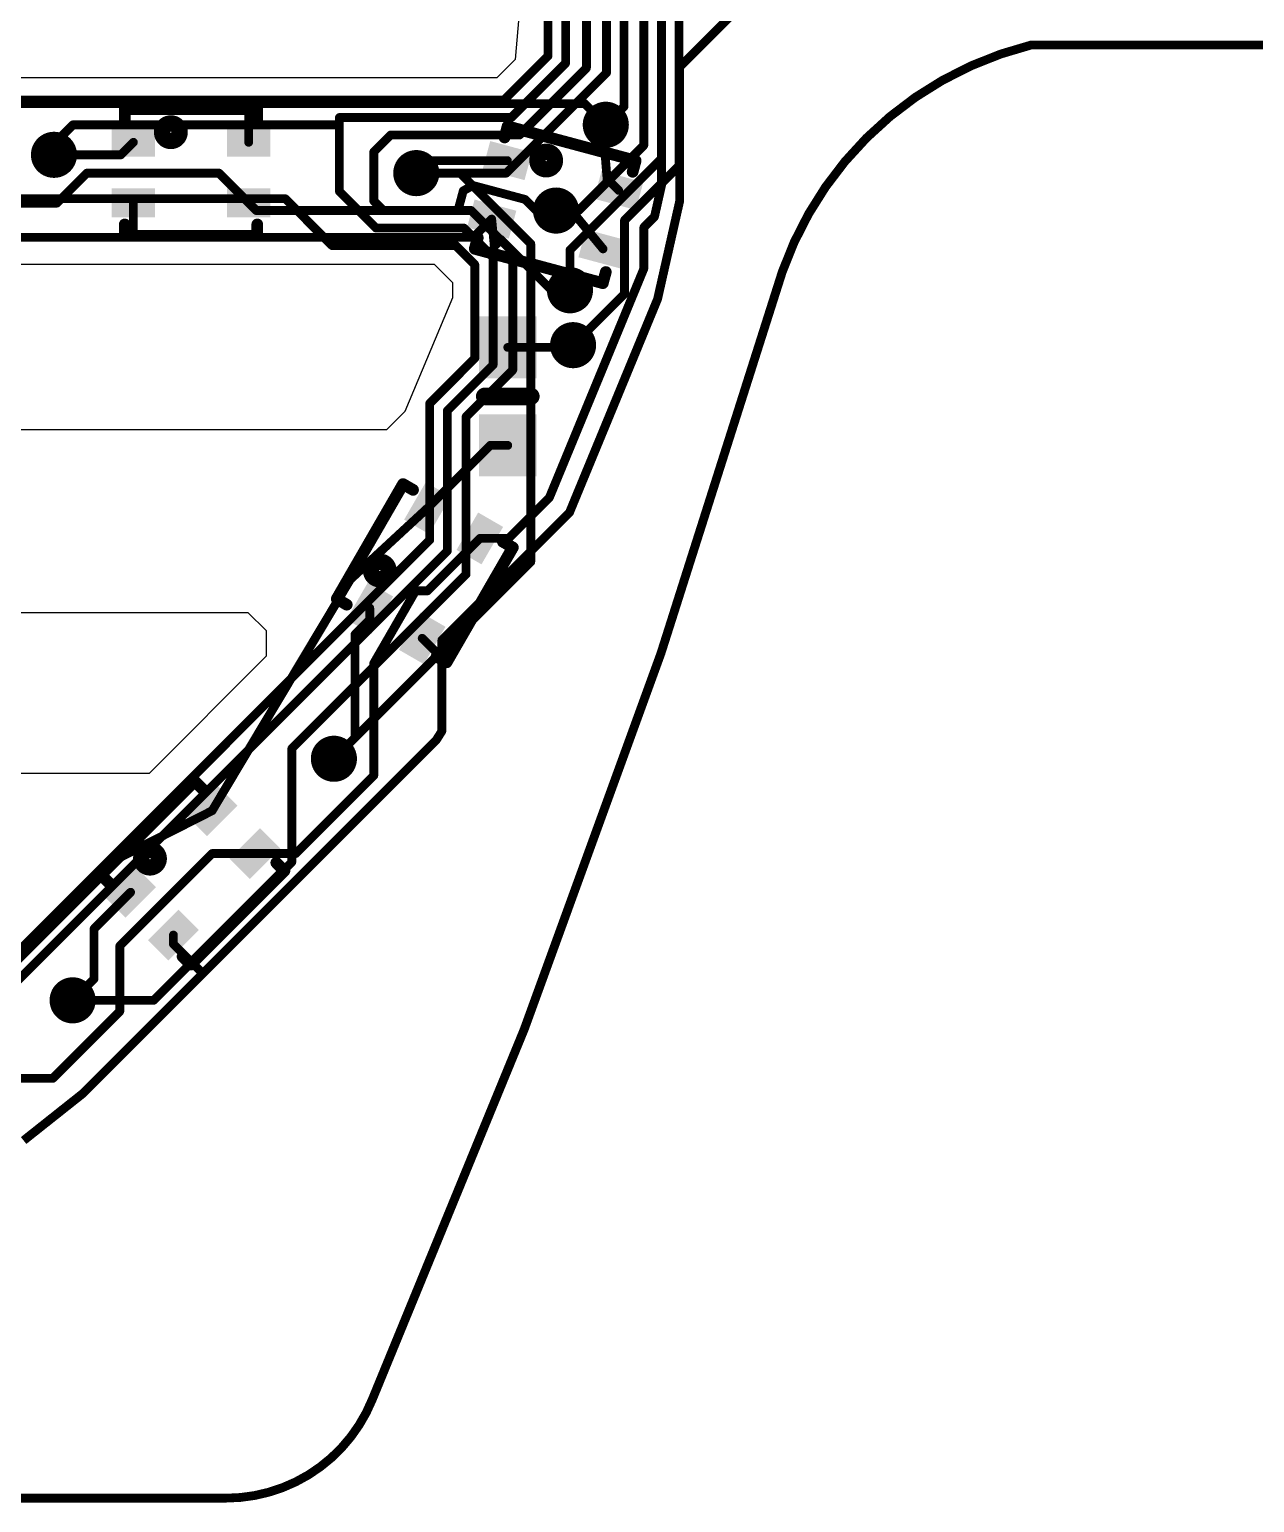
# Model space of a CAD drawing. Extents: x -74 to 74, y -25 to 38.
# Drawn here: x -21.13 to 0.13, y -25.48 to 0.08 of the extents above; entities that cross this region are included whole.
import ezdxf

# ---------------------------------------------------------------- set-up
doc = ezdxf.new("R2010")
doc.units = 0
for name, color, linetype in [('1', 12, 'CONTINUOUS'), ('16', 132, 'CONTINUOUS'), ('18', 110, 'CONTINUOUS'), ('20', 3, 'CONTINUOUS'), ('21', 40, 'CONTINUOUS'), ('23', 40, 'CONTINUOUS')]:
    doc.layers.add(name, color=color, linetype=linetype)

# ---------------------------------------------------------------- blocks, each defined once
blk = doc.blocks.new('RECT')
blk.add_solid([(-0.5, -0.5), (0.5, -0.5), (-0.5, 0.5), (0.5, 0.5)])
blk = doc.blocks.new('ROUNDV')
at = {"const_width": 0.5}
blk.add_lwpolyline([(0, -0.25, 1), (0, 0.25, 1), (0, -0.25)], format="xyb", dxfattribs=at)

msp = doc.modelspace()

# ---------------------------------------------------------------- linework, layer by layer
at = {"layer": '1', "const_width": 0.1524}
for points in [[(-9.8441, -0.5731), (-8.4455, 0.8255)], [(-10.16, -2.6317), (-10.16, 0.4835)], [(-9.8441, -2.8982), (-9.8441, -0.5731)], [(-24.3205, -1.2065), (-17.399, -1.2065)], [(-17.399, -1.2065), (-11.4935, -1.2065)], [(-17.323, -1.2825), (-17.399, -1.2065)], [(-17.323, -1.878), (-17.323, -1.2825)], [(-11.4935, -1.2065), (-11.1259, -1.5741)], [(-11.1038, -2.5115), (-11.1853, -1.5147)], [(-11.1259, -1.5741), (-11.1853, -1.5147)], [(-20.701, -2.0955), (-19.5405, -2.0955)], [(-19.323, -1.878), (-19.5405, -2.0955)], [(-14.4145, -2.413), (-14.1971, -2.1956)], [(-12.8338, -2.1956), (-14.1971, -2.1956)], [(-20.6502, -2.9337), (-20.1295, -2.413)], [(-20.1295, -2.413), (-17.838, -2.413)], [(-17.838, -2.413), (-17.323, -2.928)], [(-13.5994, -2.7207), (-13.4354, -2.626)], [(-13.4354, -2.626), (-12.5281, -2.8691)], [(-11.1038, -2.5115), (-10.902, -2.7133)], [(-10.2812, -3.1692), (-10.16, -2.6317)], [(-13.6909, -3.0622), (-13.5994, -2.7207)], [(-12.5281, -2.8691), (-12.3349, -3.0622)], [(-24.5718, -2.9337), (-20.6502, -2.9337)], [(-19.323, -2.928), (-19.323, -3.527)], [(-17.323, -2.928), (-17.1888, -3.0622)], [(-17.1888, -3.0622), (-13.6909, -3.0622)], [(-12.3349, -3.0622), (-11.9895, -3.0622)], [(-11.9895, -3.0622), (-11.6715, -3.1239)], [(-11.1738, -3.7275), (-11.6715, -3.1239)], [(-10.2275, -4.5976), (-9.8441, -2.8982)], [(-13.4228, -3.527), (-13.1056, -3.2099)], [(-13.0604, -3.6814), (-13.1056, -3.2099)], [(-10.4654, -3.3534), (-10.2812, -3.1692)], [(-10.4654, -4.0693), (-10.4654, -3.3534)], [(-26.5775, -3.527), (-19.323, -3.527)], [(-19.323, -3.527), (-13.4228, -3.527)], [(-13.0604, -3.6814), (-12.9445, -3.5655)], [(-12.065, -4.445), (-12.9445, -3.5655)], [(-12.1043, -8.0403), (-10.4654, -4.0693)], [(-11.7475, -4.445), (-12.065, -4.445)], [(-11.7557, -8.3005), (-10.2275, -4.5976)], [(-12.827, -5.4365), (-11.7327, -5.4365)], [(-11.7327, -5.4365), (-11.6937, -5.3975)], [(-13.1324, -7.1365), (-14.2212, -8.2253)], [(-12.827, -7.1365), (-13.1324, -7.1365)], [(-15.5575, -9.4615), (-14.2212, -8.2253)], [(-12.1043, -8.0403), (-12.8143, -8.7503)], [(-13.97, -10.5148), (-11.7557, -8.3005)], [(-14.2218, -9.6603), (-13.3118, -8.7503)], [(-13.3118, -8.7503), (-12.8143, -8.7503)], [(-17.957, -13.4745), (-15.5575, -9.4615)], [(-15.1517, -10.9162), (-14.4265, -9.6603)], [(-14.4265, -9.6603), (-14.2218, -9.6603)], [(-15.2212, -9.9573), (-15.2212, -10.1612)], [(-15.2212, -10.1612), (-15.4788, -10.4188)], [(-15.4788, -10.4188), (-15.4788, -12.2079)], [(-13.97, -10.8242), (-14.3118, -10.4823)], [(-13.97, -10.8242), (-13.97, -10.5148)], [(-15.1517, -12.8657), (-15.1517, -10.9162)], [(-13.97, -12.0934), (-13.97, -10.8242)], [(-18.1175, -16.2995), (-14.069, -12.2509)], [(-15.4788, -12.2079), (-15.8438, -12.573)], [(-14.069, -12.2509), (-13.97, -12.0934)], [(-16.503, -14.217), (-15.1517, -12.8657)], [(-19.5581, -14.2876), (-17.957, -13.4745)], [(-22.9833, -17.7153), (-19.5581, -14.2876)], [(-19.558, -15.8201), (-17.9549, -14.217)], [(-17.9549, -14.217), (-17.2145, -14.217)], [(-17.2145, -14.217), (-16.503, -14.217)], [(-19.3712, -14.8887), (-20.0062, -15.5237)], [(-20.0062, -15.5237), (-20.0062, -16.393)], [(-18.6287, -15.6312), (-18.6287, -15.7883)], [(-19.558, -16.9545), (-19.558, -15.8201)], [(-18.6287, -15.7883), (-18.1175, -16.2995)], [(-20.0062, -16.393), (-20.3772, -16.764)], [(-20.1917, -18.3736), (-18.1175, -16.2995)], [(-20.7202, -18.1167), (-19.558, -16.9545)], [(-20.7202, -18.1167), (-21.9503, -18.1167)], [(-21.2279, -19.1957), (-20.1917, -18.3736)]]:
    msp.add_lwpolyline(points, dxfattribs=at)
at = {"layer": '1', "const_width": 0.0762}
for points in [[(-9.8711, -0.5462, 1), (-9.8172, -0.6001)], [(-9.806, -0.5731, 1), (-9.8822, -0.5731)], [(-17.399, -1.1684, 1), (-17.399, -1.2446)], [(-17.3721, -1.1796, 1), (-17.4259, -1.2334)], [(-17.399, -1.2446, 1), (-17.399, -1.1684)], [(-17.2849, -1.2825, 1), (-17.3611, -1.2825)], [(-17.3499, -1.3094, 1), (-17.2961, -1.2556)], [(-11.4666, -1.1796, 1), (-11.5204, -1.2334)], [(-11.4935, -1.2446, 1), (-11.4935, -1.1684)], [(-11.1473, -1.5116, 1), (-11.2233, -1.5178)], [(-11.1583, -1.4878, 1), (-11.2122, -1.5417)], [(-11.1529, -1.601, 1), (-11.099, -1.5471)], [(-11.1529, -1.601, 1), (-11.099, -1.5471)], [(-20.701, -2.0574, 1), (-20.701, -2.1336)], [(-19.5674, -2.0685, 1), (-19.5135, -2.1224)], [(-19.5405, -2.1336, 1), (-19.5405, -2.0574)], [(-19.2961, -1.9049, 1), (-19.3499, -1.8511)], [(-17.3611, -1.878, 1), (-17.2849, -1.878)], [(-14.1971, -2.1575, 1), (-14.1971, -2.2337)], [(-14.1702, -2.2226, 1), (-14.2241, -2.1687)], [(-12.8338, -2.2337, 1), (-12.8338, -2.1575)], [(-20.1295, -2.3749, 1), (-20.1295, -2.4511)], [(-20.1026, -2.4399, 1), (-20.1564, -2.3861)], [(-17.8111, -2.3861, 1), (-17.8649, -2.4399)], [(-17.838, -2.4511, 1), (-17.838, -2.3749)], [(-14.4414, -2.3861, 1), (-14.3876, -2.4399)], [(-13.4256, -2.5892, 1), (-13.4453, -2.6628)], [(-13.4164, -2.659, 1), (-13.4545, -2.593)], [(-11.0769, -2.4845, 1), (-11.1307, -2.5384)], [(-11.1418, -2.5146, 1), (-11.0658, -2.5084)], [(-10.1228, -2.6401, 1), (-10.1972, -2.6233)], [(-13.6185, -2.6877, 1), (-13.5804, -2.7537)], [(-13.5626, -2.7306, 1), (-13.6362, -2.7108)], [(-12.5011, -2.8422, 1), (-12.555, -2.8961)], [(-12.5379, -2.9059, 1), (-12.5182, -2.8323)], [(-10.9289, -2.7402, 1), (-10.875, -2.6863)], [(-10.1981, -2.6317, 1), (-10.1219, -2.6317)], [(-20.6771, -2.9068, 1), (-20.6233, -2.9606)], [(-20.6502, -2.9718, 1), (-20.6502, -2.8956)], [(-19.2849, -2.928, 1), (-19.3611, -2.928)], [(-17.2961, -2.9011, 1), (-17.3499, -2.9549)], [(-17.3499, -2.9549, 1), (-17.2961, -2.9011)], [(-17.1888, -3.0241, 1), (-17.1888, -3.1003)], [(-17.2157, -3.0892, 1), (-17.1618, -3.0353)], [(-13.7277, -3.0524, 1), (-13.6541, -3.0721)], [(-13.6909, -3.1003, 1), (-13.6909, -3.0241)], [(-12.3349, -3.0241, 1), (-12.3349, -3.1003)], [(-12.3619, -3.0892, 1), (-12.308, -3.0353)], [(-11.9823, -3.0248, 1), (-11.9968, -3.0996)], [(-11.9895, -3.1003, 1), (-11.9895, -3.0241)], [(-11.6421, -3.0997, 1), (-11.7009, -3.1481)], [(-11.6788, -3.1613, 1), (-11.6643, -3.0865)], [(-9.8822, -2.8982, 1), (-9.806, -2.8982)], [(-9.807, -2.9066, 1), (-9.8813, -2.8898)], [(-13.0677, -3.2062, 1), (-13.1435, -3.2135)], [(-13.0787, -3.2368, 1), (-13.1325, -3.1829)], [(-10.4273, -3.3534, 1), (-10.5035, -3.3534)], [(-10.4923, -3.3265, 1), (-10.4385, -3.3803)], [(-10.3184, -3.1609, 1), (-10.2441, -3.1776)], [(-10.2543, -3.1962, 1), (-10.3082, -3.1423)], [(-19.323, -3.4889, 1), (-19.323, -3.5651)], [(-19.3611, -3.527, 1), (-19.2849, -3.527)], [(-19.323, -3.5651, 1), (-19.323, -3.4889)], [(-13.4497, -3.5001, 1), (-13.3958, -3.5539)], [(-13.4228, -3.5651, 1), (-13.4228, -3.4889)], [(-12.9176, -3.5386, 1), (-12.9714, -3.5924)], [(-12.9176, -3.5924, 1), (-12.9714, -3.5386)], [(-13.0873, -3.6544, 1), (-13.0334, -3.7083)], [(-13.0983, -3.685, 1), (-13.0225, -3.6778)], [(-11.2031, -3.7517, 1), (-11.1444, -3.7032)], [(-10.5035, -4.0693, 1), (-10.4273, -4.0693)], [(-10.4302, -4.0838, 1), (-10.5006, -4.0547)], [(-12.065, -4.4069, 1), (-12.065, -4.4831)], [(-12.0919, -4.4719, 1), (-12.0381, -4.4181)], [(-11.7475, -4.4831, 1), (-11.7475, -4.4069)], [(-10.2646, -4.5893, 1), (-10.1903, -4.606)], [(-10.1923, -4.6122, 1), (-10.2627, -4.5831)], [(-12.827, -5.3984, 1), (-12.827, -5.4746)], [(-11.7327, -5.4746, 1), (-11.7327, -5.3984)], [(-11.6667, -5.4244, 1), (-11.7206, -5.3706)], [(-11.7596, -5.4096, 1), (-11.7057, -5.4634)], [(-13.1324, -7.0984, 1), (-13.1324, -7.1746)], [(-13.1054, -7.1634, 1), (-13.1593, -7.1096)], [(-12.827, -7.1746, 1), (-12.827, -7.0984)], [(-14.2481, -8.1983, 1), (-14.1942, -8.2522)], [(-14.1953, -8.2532, 1), (-14.247, -8.1973)], [(-12.1395, -8.0258, 1), (-12.0691, -8.0548)], [(-12.0774, -8.0673, 1), (-12.1313, -8.0134)], [(-11.7909, -8.2859, 1), (-11.7205, -8.315)], [(-11.7287, -8.3274, 1), (-11.7826, -8.2735)], [(-13.3118, -8.7122, 1), (-13.3118, -8.7884)], [(-13.2849, -8.7772, 1), (-13.3388, -8.7233)], [(-12.8412, -8.7233, 1), (-12.7873, -8.7772)], [(-12.8143, -8.7884, 1), (-12.8143, -8.7122)], [(-15.5834, -9.4335, 1), (-15.5316, -9.4895)], [(-15.5248, -9.4811, 1), (-15.5902, -9.442)], [(-14.4265, -9.6222, 1), (-14.4265, -9.6984)], [(-14.3935, -9.6793, 1), (-14.4595, -9.6412)], [(-14.2488, -9.6333, 1), (-14.1949, -9.6872)], [(-14.2218, -9.6984, 1), (-14.2218, -9.6222)], [(-15.1831, -9.9573, 1), (-15.2593, -9.9573)], [(-15.2593, -10.1612, 1), (-15.1831, -10.1612)], [(-15.1942, -10.1882, 1), (-15.2481, -10.1343)], [(-15.4407, -10.4188, 1), (-15.5169, -10.4188)], [(-15.5057, -10.3919, 1), (-15.4518, -10.4458)], [(-14.2849, -10.4554, 1), (-14.3388, -10.5093)], [(-13.9319, -10.5148, 1), (-14.0081, -10.5148)], [(-13.9969, -10.4879, 1), (-13.9431, -10.5417)], [(-15.1136, -10.9162, 1), (-15.1898, -10.9162)], [(-15.1847, -10.8972, 1), (-15.1187, -10.9353)], [(-13.9319, -10.8242, 1), (-14.0081, -10.8242)], [(-14.0081, -10.8242, 1), (-13.9319, -10.8242)], [(-13.9969, -10.8511, 1), (-13.9431, -10.7972)], [(-15.5169, -12.2079, 1), (-15.4407, -12.2079)], [(-15.4518, -12.2349, 1), (-15.5057, -12.181)], [(-14.1012, -12.2306, 1), (-14.0367, -12.2712)], [(-14.042, -12.2779, 1), (-14.0959, -12.224)], [(-14.0081, -12.0934, 1), (-13.9319, -12.0934)], [(-13.9377, -12.1137, 1), (-14.0023, -12.0731)], [(-15.8707, -12.5461, 1), (-15.8169, -12.5999)], [(-15.1898, -12.8657, 1), (-15.1136, -12.8657)], [(-15.1247, -12.8926, 1), (-15.1786, -12.8387)], [(-17.9897, -13.455, 1), (-17.9243, -13.4941)], [(-17.9397, -13.5085, 1), (-17.9742, -13.4405)], [(-19.5753, -14.2536, 1), (-19.5408, -14.3215)], [(-19.5311, -14.3145, 1), (-19.585, -14.2606)], [(-17.9549, -14.1789, 1), (-17.9549, -14.2551)], [(-17.9279, -14.2439, 1), (-17.9818, -14.19)], [(-17.2145, -14.1789, 1), (-17.2145, -14.2551)], [(-17.2145, -14.2551, 1), (-17.2145, -14.1789)], [(-16.5299, -14.19, 1), (-16.476, -14.2439)], [(-16.503, -14.2551, 1), (-16.503, -14.1789)], [(-19.3443, -14.9157, 1), (-19.3981, -14.8618)], [(-19.9681, -15.5237, 1), (-20.0443, -15.5237)], [(-20.0331, -15.4968, 1), (-19.9793, -15.5507)], [(-18.5906, -15.6312, 1), (-18.6668, -15.6312)], [(-19.5199, -15.8201, 1), (-19.5961, -15.8201)], [(-19.5849, -15.7932, 1), (-19.5311, -15.8471)], [(-18.6018, -15.7613, 1), (-18.6557, -15.8152)], [(-18.6668, -15.7883, 1), (-18.5906, -15.7883)], [(-20.0443, -16.393, 1), (-19.9681, -16.393)], [(-19.9793, -16.42, 1), (-20.0331, -16.3661)], [(-18.1445, -16.2725, 1), (-18.0906, -16.3264)], [(-18.0906, -16.3264, 1), (-18.1445, -16.2725)], [(-18.1445, -16.3264, 1), (-18.0906, -16.2725)], [(-20.4041, -16.7371, 1), (-20.3502, -16.7909)], [(-19.5961, -16.9545, 1), (-19.5199, -16.9545)], [(-19.5311, -16.9814, 1), (-19.5849, -16.9276)], [(-20.7471, -18.0897, 1), (-20.6932, -18.1436)], [(-20.7202, -18.1548, 1), (-20.7202, -18.0786)], [(-20.2186, -18.3467, 1), (-20.1647, -18.4006)], [(-20.168, -18.4035, 1), (-20.2154, -18.3438)]]:
    msp.add_lwpolyline(points, format="xyb", dxfattribs=at)
at = {"layer": '16', "const_width": 0.1524}
for points in [[(-11.4618, 2.3178), (-11.4618, -0.5898)], [(-11.1132, 2.2987), (-11.1132, -0.6723)], [(-12.1285, -0.381), (-12.1285, 1.9685)], [(-11.8237, 2.0948), (-11.8237, -0.5073)], [(-10.8084, 1.1564), (-10.8084, -1.2566)], [(-10.4659, -1.9301), (-10.4659, 1.0679)], [(-10.16, 0.9427), (-10.16, -2.159)], [(-9.8552, -2.2853), (-9.8552, 0.4953)], [(-12.8905, -1.143), (-12.1285, -0.381)], [(-11.8237, -0.5073), (-12.7642, -1.4478)], [(-11.1132, -0.6723), (-12.8539, -2.413)], [(-11.4618, -0.5898), (-12.6245, -1.7526)], [(-23.9395, -1.143), (-12.8905, -1.143)], [(-10.8084, -1.2566), (-11.1259, -1.5741)], [(-20.3708, -1.5748), (-20.701, -1.905)], [(-15.748, -1.5748), (-20.3708, -1.5748)], [(-12.7642, -1.4478), (-15.748, -1.4478)], [(-15.748, -1.4478), (-15.748, -1.5748)], [(-15.748, -1.5748), (-15.748, -2.7305)], [(-14.859, -1.7526), (-15.1515, -2.0451)], [(-12.6245, -1.7526), (-14.859, -1.7526)], [(-20.701, -1.905), (-20.701, -2.0955)], [(-15.1515, -2.0451), (-15.1515, -2.896)], [(-10.4659, -1.9301), (-11.598, -3.0622)], [(-10.16, -2.159), (-11.7475, -3.7465)], [(-10.8014, -3.2314), (-9.8552, -2.2853)], [(-14.4145, -2.413), (-13.6525, -2.413)], [(-12.8539, -2.413), (-14.4145, -2.413)], [(-12.4277, -3.6378), (-13.6525, -2.413)], [(-16.6871, -2.8575), (-22.479, -2.8575)], [(-15.8743, -3.6703), (-16.6871, -2.8575)], [(-15.748, -2.7305), (-15.113, -3.3655)], [(-15.1515, -2.896), (-14.9867, -3.0607)], [(-14.9867, -3.0607), (-13.4627, -3.0607)], [(-13.4627, -3.0607), (-12.7385, -3.785)], [(-11.9895, -3.0622), (-11.598, -3.0622)], [(-15.113, -3.3655), (-13.589, -3.3655)], [(-13.589, -3.3655), (-13.081, -3.8735)], [(-10.8014, -4.5052), (-10.8014, -3.2314)], [(-12.4277, -3.6378), (-12.4277, -9.1569)], [(-13.7287, -3.6703), (-15.8743, -3.6703)], [(-13.3985, -4.0005), (-13.7287, -3.6703)], [(-13.081, -5.7389), (-13.081, -3.8735)], [(-12.7385, -3.785), (-12.7385, -5.8274)], [(-11.7475, -4.445), (-11.7475, -3.7465)], [(-13.3985, -5.6253), (-13.3985, -4.0005)], [(-11.6937, -5.3975), (-10.8014, -4.5052)], [(-14.1803, -6.4071), (-13.3985, -5.6253)], [(-13.8755, -6.5334), (-13.081, -5.7389)], [(-12.7385, -5.8274), (-13.5505, -6.6394)], [(-14.1803, -8.7773), (-14.1803, -6.4071)], [(-13.8755, -8.9671), (-13.8755, -6.5334)], [(-13.5505, -6.6394), (-13.5505, -9.373)], [(-24.999, -19.5961), (-14.1803, -8.7773)], [(-22.1615, -17.2531), (-13.8755, -8.9671)], [(-12.4277, -9.1569), (-15.8438, -12.573)], [(-16.5735, -12.3959), (-13.5505, -9.373)], [(-16.5735, -14.3644), (-16.5735, -12.3959)], [(-18.9731, -16.764), (-16.5735, -14.3644)], [(-20.3772, -16.764), (-18.9731, -16.764)]]:
    msp.add_lwpolyline(points, dxfattribs=at)
at = {"layer": '16', "const_width": 0.0762}
for points in [[(-12.1666, -0.381, 1), (-12.0904, -0.381)], [(-12.1016, -0.4079, 1), (-12.1554, -0.3541)], [(-11.8618, -0.5073, 1), (-11.7856, -0.5073)], [(-11.7968, -0.5342, 1), (-11.8506, -0.4803)], [(-11.4999, -0.5898, 1), (-11.4237, -0.5898)], [(-11.4348, -0.6167, 1), (-11.4887, -0.5629)], [(-11.1513, -0.6723, 1), (-11.0751, -0.6723)], [(-11.0863, -0.6993, 1), (-11.1402, -0.6454)], [(-12.9174, -1.1161, 1), (-12.8636, -1.1699)], [(-12.8905, -1.1811, 1), (-12.8905, -1.1049)], [(-10.8465, -1.2566, 1), (-10.7703, -1.2566)], [(-10.7815, -1.2835, 1), (-10.8354, -1.2296)], [(-20.3708, -1.5367, 1), (-20.3708, -1.6129)], [(-20.3439, -1.6017, 1), (-20.3977, -1.5479)], [(-15.748, -1.4097, 1), (-15.748, -1.4859)], [(-15.7099, -1.4478, 1), (-15.7861, -1.4478)], [(-15.7099, -1.5748, 1), (-15.7861, -1.5748)], [(-15.748, -1.6129, 1), (-15.748, -1.5367)], [(-12.7912, -1.4209, 1), (-12.7373, -1.4747)], [(-12.7642, -1.4859, 1), (-12.7642, -1.4097)], [(-11.1529, -1.5471, 1), (-11.099, -1.601)], [(-15.7861, -1.5748, 1), (-15.7099, -1.5748)], [(-14.859, -1.7145, 1), (-14.859, -1.7907)], [(-14.8321, -1.7795, 1), (-14.8859, -1.7257)], [(-12.6515, -1.7257, 1), (-12.5976, -1.7795)], [(-12.6245, -1.7907, 1), (-12.6245, -1.7145)], [(-20.728, -1.8781, 1), (-20.6741, -1.932)], [(-20.6629, -1.905, 1), (-20.7391, -1.905)], [(-15.1134, -2.0451, 1), (-15.1896, -2.0451)], [(-15.1784, -2.0181, 1), (-15.1245, -2.072)], [(-10.504, -1.9301, 1), (-10.4278, -1.9301)], [(-10.4389, -1.957, 1), (-10.4928, -1.9032)], [(-20.7391, -2.0955, 1), (-20.6629, -2.0955)], [(-10.1981, -2.159, 1), (-10.1219, -2.159)], [(-10.1331, -2.1859, 1), (-10.1869, -2.1321)], [(-9.8933, -2.2853, 1), (-9.8171, -2.2853)], [(-9.8283, -2.3122, 1), (-9.8821, -2.2583)], [(-14.4145, -2.3749, 1), (-14.4145, -2.4511)], [(-14.4145, -2.3749, 1), (-14.4145, -2.4511)], [(-13.6256, -2.3861, 1), (-13.6794, -2.4399)], [(-13.6525, -2.4511, 1), (-13.6525, -2.3749)], [(-12.8808, -2.3861, 1), (-12.8269, -2.4399)], [(-12.8539, -2.4511, 1), (-12.8539, -2.3749)], [(-16.6601, -2.8306, 1), (-16.714, -2.8844)], [(-16.6871, -2.8956, 1), (-16.6871, -2.8194)], [(-15.7861, -2.7305, 1), (-15.7099, -2.7305)], [(-15.7211, -2.7036, 1), (-15.7749, -2.7574)], [(-15.1245, -2.869, 1), (-15.1784, -2.9229)], [(-15.1896, -2.896, 1), (-15.1134, -2.896)], [(-14.9867, -3.0226, 1), (-14.9867, -3.0988)], [(-15.0137, -3.0876, 1), (-14.9598, -3.0338)], [(-13.4358, -3.0338, 1), (-13.4897, -3.0876)], [(-13.4627, -3.0988, 1), (-13.4627, -3.0226)], [(-11.9895, -3.0241, 1), (-11.9895, -3.1003)], [(-11.625, -3.0353, 1), (-11.5711, -3.0892)], [(-11.598, -3.1003, 1), (-11.598, -3.0241)], [(-15.113, -3.3274, 1), (-15.113, -3.4036)], [(-15.1399, -3.3924, 1), (-15.0861, -3.3386)], [(-13.5621, -3.3386, 1), (-13.6159, -3.3924)], [(-13.589, -3.4036, 1), (-13.589, -3.3274)], [(-10.7633, -3.2314, 1), (-10.8395, -3.2314)], [(-10.8283, -3.2045, 1), (-10.7744, -3.2583)], [(-12.3896, -3.6378, 1), (-12.4658, -3.6378)], [(-12.4546, -3.6647, 1), (-12.4008, -3.6109)], [(-15.8743, -3.6322, 1), (-15.8743, -3.7084)], [(-15.9012, -3.6972, 1), (-15.8473, -3.6434)], [(-13.7018, -3.6434, 1), (-13.7556, -3.6972)], [(-13.7287, -3.7084, 1), (-13.7287, -3.6322)], [(-13.0429, -3.8735, 1), (-13.1191, -3.8735)], [(-13.1079, -3.9004, 1), (-13.0541, -3.8466)], [(-12.7004, -3.785, 1), (-12.7766, -3.785)], [(-12.7654, -3.8119, 1), (-12.7115, -3.758)], [(-11.7094, -3.7465, 1), (-11.7856, -3.7465)], [(-11.7744, -3.7196, 1), (-11.7206, -3.7734)], [(-13.3604, -4.0005, 1), (-13.4366, -4.0005)], [(-13.4254, -4.0274, 1), (-13.3716, -3.9736)], [(-11.7856, -4.445, 1), (-11.7094, -4.445)], [(-10.8395, -4.5052, 1), (-10.7633, -4.5052)], [(-10.7744, -4.5321, 1), (-10.8283, -4.4782)], [(-11.7206, -5.3706, 1), (-11.6667, -5.4244)], [(-13.4366, -5.6253, 1), (-13.3604, -5.6253)], [(-13.3716, -5.6522, 1), (-13.4254, -5.5984)], [(-13.1191, -5.7389, 1), (-13.0429, -5.7389)], [(-13.0541, -5.7658, 1), (-13.1079, -5.7119)], [(-12.7766, -5.8274, 1), (-12.7004, -5.8274)], [(-12.7115, -5.8543, 1), (-12.7654, -5.8004)], [(-14.1422, -6.4071, 1), (-14.2184, -6.4071)], [(-14.2072, -6.3802, 1), (-14.1534, -6.434)], [(-13.8374, -6.5334, 1), (-13.9136, -6.5334)], [(-13.9024, -6.5064, 1), (-13.8486, -6.5603)], [(-13.5775, -6.6125, 1), (-13.5236, -6.6664)], [(-13.5124, -6.6394, 1), (-13.5886, -6.6394)], [(-14.2184, -8.7773, 1), (-14.1422, -8.7773)], [(-14.1534, -8.8043, 1), (-14.2072, -8.7504)], [(-13.9136, -8.9671, 1), (-13.8374, -8.9671)], [(-13.8486, -8.994, 1), (-13.9024, -8.9401)], [(-12.4658, -9.1569, 1), (-12.3896, -9.1569)], [(-12.4008, -9.1838, 1), (-12.4546, -9.1299)], [(-13.5886, -9.373, 1), (-13.5124, -9.373)], [(-13.5236, -9.3999, 1), (-13.5775, -9.346)], [(-16.5354, -12.3959, 1), (-16.6116, -12.3959)], [(-16.6004, -12.369, 1), (-16.5466, -12.4229)], [(-15.8707, -12.5461, 1), (-15.8169, -12.5999)], [(-16.5466, -14.3914, 1), (-16.6004, -14.3375)], [(-16.6116, -14.3644, 1), (-16.5354, -14.3644)], [(-20.3772, -16.7259, 1), (-20.3772, -16.8021)], [(-19, -16.7371, 1), (-18.9461, -16.7909)], [(-18.9731, -16.8021, 1), (-18.9731, -16.7259)]]:
    msp.add_lwpolyline(points, format="xyb", dxfattribs=at)
at = {"layer": '20'}
for p, q in [((-12.5095, 1.7145), (-12.7, -0.4445)), ((-12.7, -0.4445), (-13.0175, -0.762)), ((-13.0175, -0.762), (-60.071, -0.762)), ((-14.097, -4.0005), (-58.8645, -4.0005)), ((-13.7795, -4.318), (-14.097, -4.0005)), ((-13.7795, -4.572), (-13.7795, -4.318)), ((-14.605, -6.5405), (-13.7795, -4.572)), ((-14.9225, -6.858), (-14.605, -6.5405)), ((-58.1025, -6.858), (-14.9225, -6.858)), ((-55.6895, -10.033), (-17.3355, -10.033)), ((-17.3355, -10.033), (-17.018, -10.3505)), ((-17.018, -10.3505), (-17.018, -10.795)), ((-17.018, -10.795), (-19.05, -12.827)), ((-19.05, -12.827), (-53.9115, -12.827))]:
    msp.add_line(p, q, dxfattribs=at)
for points, const_width in [([(-3.7465, -0.1905, 0.2528), (-8.0645, -4.1275)], 0.1524), ([(-3.7465, -0.1524, 1), (-3.7465, -0.2286)], 0.0762), ([(-3.7373, -0.2275, 1), (-3.7557, -0.1535)], 0.0762), ([(-15.1765, -23.6855, 0.0306), (-8.0645, -4.1275)], 0.1524), ([(-8.1005, -4.1149, 1), (-8.0285, -4.1401)], 0.0762), ([(-8.028, -4.1383, 1), (-8.101, -4.1167)], 0.0762), ([(-17.7165, -25.4, 0.3059), (-15.1765, -23.6855)], 0.1524), ([(-15.2114, -23.6703, 1), (-15.1416, -23.7007)], 0.0762), ([(-15.1412, -23.6997, 1), (-15.2118, -23.6713)], 0.0762), ([(-17.7165, -25.3619, 1), (-17.7165, -25.4381)], 0.0762), ([(-17.7165, -25.4381, 1), (-17.7165, -25.3619)], 0.0762)]:
    msp.add_lwpolyline(points, format="xyb", dxfattribs=dict(at, const_width=const_width))
at = {"layer": '20', "const_width": 0.1524}
for points in [[(3.683, -0.1905), (-3.7465, -0.1905)], [(-55.753, -25.4), (-17.7165, -25.4)]]:
    msp.add_lwpolyline(points, dxfattribs=at)
at = {"layer": '21'}
for points, const_width in [([(-19.473, -1.503), (-19.473, -1.303)], 0.2032), ([(-19.473, -1.303), (-17.173, -1.303)], 0.2032), ([(-17.173, -1.303), (-17.173, -1.503)], 0.2032), ([(-12.8817, -1.7946), (-12.8299, -1.6014)], 0.2032), ([(-12.8299, -1.6014), (-10.6083, -2.1967)], 0.2032), ([(-10.6083, -2.1967), (-10.66, -2.3899)], 0.2032), ([(-19.473, -3.303), (-19.473, -3.503)], 0.2032), ([(-17.173, -3.503), (-17.173, -3.303)], 0.2032), ([(-19.473, -3.503), (-17.173, -3.503)], 0.2032), ([(-13.3475, -3.5333), (-13.3993, -3.7264)], 0.2032), ([(-13.3993, -3.7264), (-11.1777, -4.3217)], 0.2032), ([(-11.1777, -4.3217), (-11.1259, -4.1285)], 0.2032), ([(-12.427, -6.2865), (-13.227, -6.2865)], 0.3048), ([(-15.7941, -9.7997), (-14.6441, -7.8079)], 0.2032), ([(-14.6441, -7.8079), (-14.4709, -7.9079)], 0.2032), ([(-13.8889, -10.8997), (-12.7389, -8.9079)], 0.2032), ([(-12.7389, -8.9079), (-12.9121, -8.8079)], 0.2032), ([(-15.6209, -9.8997), (-15.7941, -9.7997)], 0.2032), ([(-14.0621, -10.7997), (-13.8889, -10.8997)], 0.2032), ([(-19.8838, -14.5882), (-18.2575, -12.9619)], 0.2032), ([(-18.2575, -12.9619), (-18.1161, -13.1033)], 0.2032), ([(-16.7019, -14.5175), (-16.8433, -14.3761)], 0.2032), ([(-19.7424, -14.7296), (-19.8838, -14.5882)], 0.2032), ([(-18.3282, -16.1438), (-16.7019, -14.5175)], 0.2032), ([(-18.4696, -16.0024), (-18.3282, -16.1438)], 0.2032)]:
    msp.add_lwpolyline(points, dxfattribs=dict(at, const_width=const_width))
for points, const_width in [([(-19.4222, -1.303, 1), (-19.5238, -1.303)], 0.1016), ([(-19.473, -1.2522, 1), (-19.473, -1.3538)], 0.1016), ([(-17.1222, -1.303, 1), (-17.2238, -1.303)], 0.1016), ([(-17.173, -1.3538, 1), (-17.173, -1.2522)], 0.1016), ([(-19.5238, -1.503, 1), (-19.4222, -1.503)], 0.1016), ([(-18.673, -1.8444, 1), (-18.673, -1.5616, 1), (-18.673, -1.8444)], 0.3048), ([(-17.2238, -1.503, 1), (-17.1222, -1.503)], 0.1016), ([(-12.8168, -1.5523, 1), (-12.8431, -1.6505)], 0.1016), ([(-12.7808, -1.6145, 1), (-12.879, -1.5882)], 0.1016), ([(-12.9307, -1.7814, 1), (-12.8326, -1.8077)], 0.1016), ([(-12.1607, -2.3362, 1), (-12.1607, -2.0534, 1), (-12.1607, -2.3362)], 0.3048), ([(-10.5592, -2.2098, 1), (-10.6573, -2.1835)], 0.1016), ([(-10.6214, -2.2458, 1), (-10.5951, -2.1476)], 0.1016), ([(-10.7091, -2.3767, 1), (-10.611, -2.403)], 0.1016), ([(-19.4222, -3.303, 1), (-19.5238, -3.303)], 0.1016), ([(-17.1222, -3.303, 1), (-17.2238, -3.303)], 0.1016), ([(-19.473, -3.4522, 1), (-19.473, -3.5538)], 0.1016), ([(-19.5238, -3.503, 1), (-19.4222, -3.503)], 0.1016), ([(-17.2238, -3.503, 1), (-17.1222, -3.503)], 0.1016), ([(-17.173, -3.5538, 1), (-17.173, -3.4522)], 0.1016), ([(-13.2985, -3.5464, 1), (-13.3966, -3.5201)], 0.1016), ([(-13.3862, -3.6774, 1), (-13.4125, -3.7755)], 0.1016), ([(-13.4484, -3.7133, 1), (-13.3502, -3.7396)], 0.1016), ([(-11.0768, -4.1417, 1), (-11.175, -4.1154)], 0.1016), ([(-11.2268, -4.3086, 1), (-11.1286, -4.3349)], 0.1016), ([(-11.1908, -4.3708, 1), (-11.1645, -4.2726)], 0.1016), ([(-13.227, -6.2103, 1), (-13.227, -6.3627)], 0.1524), ([(-12.427, -6.3627, 1), (-12.427, -6.2103)], 0.1524), ([(-14.6187, -7.7639, 1), (-14.6695, -7.8519)], 0.1016), ([(-14.6001, -7.8333, 1), (-14.6881, -7.7825)], 0.1016), ([(-14.4963, -7.9519, 1), (-14.4455, -7.8639)], 0.1016), ([(-12.8867, -8.7639, 1), (-12.9375, -8.8519)], 0.1016), ([(-12.6949, -8.9333, 1), (-12.7829, -8.8825)], 0.1016), ([(-12.7643, -8.9519, 1), (-12.7135, -8.8639)], 0.1016), ([(-15.0477, -9.4483, 1), (-15.0477, -9.1655, 1), (-15.0477, -9.4483)], 0.3048), ([(-15.7687, -9.7557, 1), (-15.8195, -9.8437)], 0.1016), ([(-15.8381, -9.7743, 1), (-15.7501, -9.8251)], 0.1016), ([(-15.6463, -9.9437, 1), (-15.5955, -9.8557)], 0.1016), ([(-14.0367, -10.7557, 1), (-14.0875, -10.8437)], 0.1016), ([(-13.9329, -10.8743, 1), (-13.8449, -10.9251)], 0.1016), ([(-13.9143, -10.9437, 1), (-13.8635, -10.8557)], 0.1016), ([(-18.2216, -12.9259, 1), (-18.2934, -12.9978)], 0.1016), ([(-18.2216, -12.9978, 1), (-18.2934, -12.9259)], 0.1016), ([(-18.152, -13.1392, 1), (-18.0802, -13.0674)], 0.1016), ([(-19.0353, -14.4468, 1), (-19.0353, -14.164, 1), (-19.0353, -14.4468)], 0.3048), ([(-16.8074, -14.3402, 1), (-16.8792, -14.412)], 0.1016), ([(-19.8479, -14.5523, 1), (-19.9198, -14.6241)], 0.1016), ([(-19.9198, -14.5523, 1), (-19.8479, -14.6241)], 0.1016), ([(-16.6659, -14.5534, 1), (-16.7378, -14.4816)], 0.1016), ([(-16.7378, -14.5534, 1), (-16.6659, -14.4816)], 0.1016), ([(-19.7783, -14.7656, 1), (-19.7065, -14.6937)], 0.1016), ([(-18.4337, -15.9665, 1), (-18.5056, -16.0383)], 0.1016), ([(-18.3641, -16.1079, 1), (-18.2923, -16.1798)], 0.1016), ([(-18.3641, -16.1798, 1), (-18.2923, -16.1079)], 0.1016)]:
    msp.add_lwpolyline(points, format="xyb", dxfattribs=dict(at, const_width=const_width))
at = {"layer": '23'}
for p in [(-18.273, -2.403), (-11.9555, -2.9745), (-12.827, -6.2865), (-14.2415, -9.3105), (-18.2575, -14.5175)]:
    msp.add_point(p, dxfattribs=at)

# ---------------------------------------------------------------- block references
at = {"layer": '1', "xscale": 0.75, "yscale": 0.5}
for p in [(-19.323, -1.878), (-17.323, -1.878), (-19.323, -2.928), (-17.323, -2.928)]:
    msp.add_blockref('RECT', p, dxfattribs=at)
for p, rotation in [((-12.8338, -2.1956), 345), ((-10.902, -2.7133), 345), ((-13.1056, -3.2099), 345), ((-11.1738, -3.7275), 345), ((-14.2212, -8.2253), 60), ((-13.3118, -8.7503), 60), ((-15.2212, -9.9573), 60), ((-14.3118, -10.4823), 60), ((-17.957, -13.4745), 45), ((-17.2145, -14.217), 45), ((-19.3712, -14.8887), 45), ((-18.6287, -15.6312), 45)]:
    msp.add_blockref('RECT', p, dxfattribs=dict(at, rotation=rotation))
at = {"layer": '1', "xscale": 1.075, "rotation": 270}
for p in [(-12.827, -5.4365), (-12.827, -7.1365)]:
    msp.add_blockref('RECT', p, dxfattribs=at)
at = {"layer": '18', "xscale": 0.8001, "yscale": 0.8001}
for p in [(-11.1259, -1.5741), (-11.1259, -1.5741), (-20.701, -2.0955), (-20.701, -2.0955), (-14.4145, -2.413), (-14.4145, -2.413), (-11.9895, -3.0622), (-11.9895, -3.0622), (-11.7475, -4.445), (-11.7475, -4.445), (-11.6937, -5.3975), (-11.6937, -5.3975), (-15.8438, -12.573), (-15.8438, -12.573), (-20.3772, -16.764), (-20.3772, -16.764)]:
    msp.add_blockref('ROUNDV', p, dxfattribs=at)

doc.saveas('drawing.dxf')
